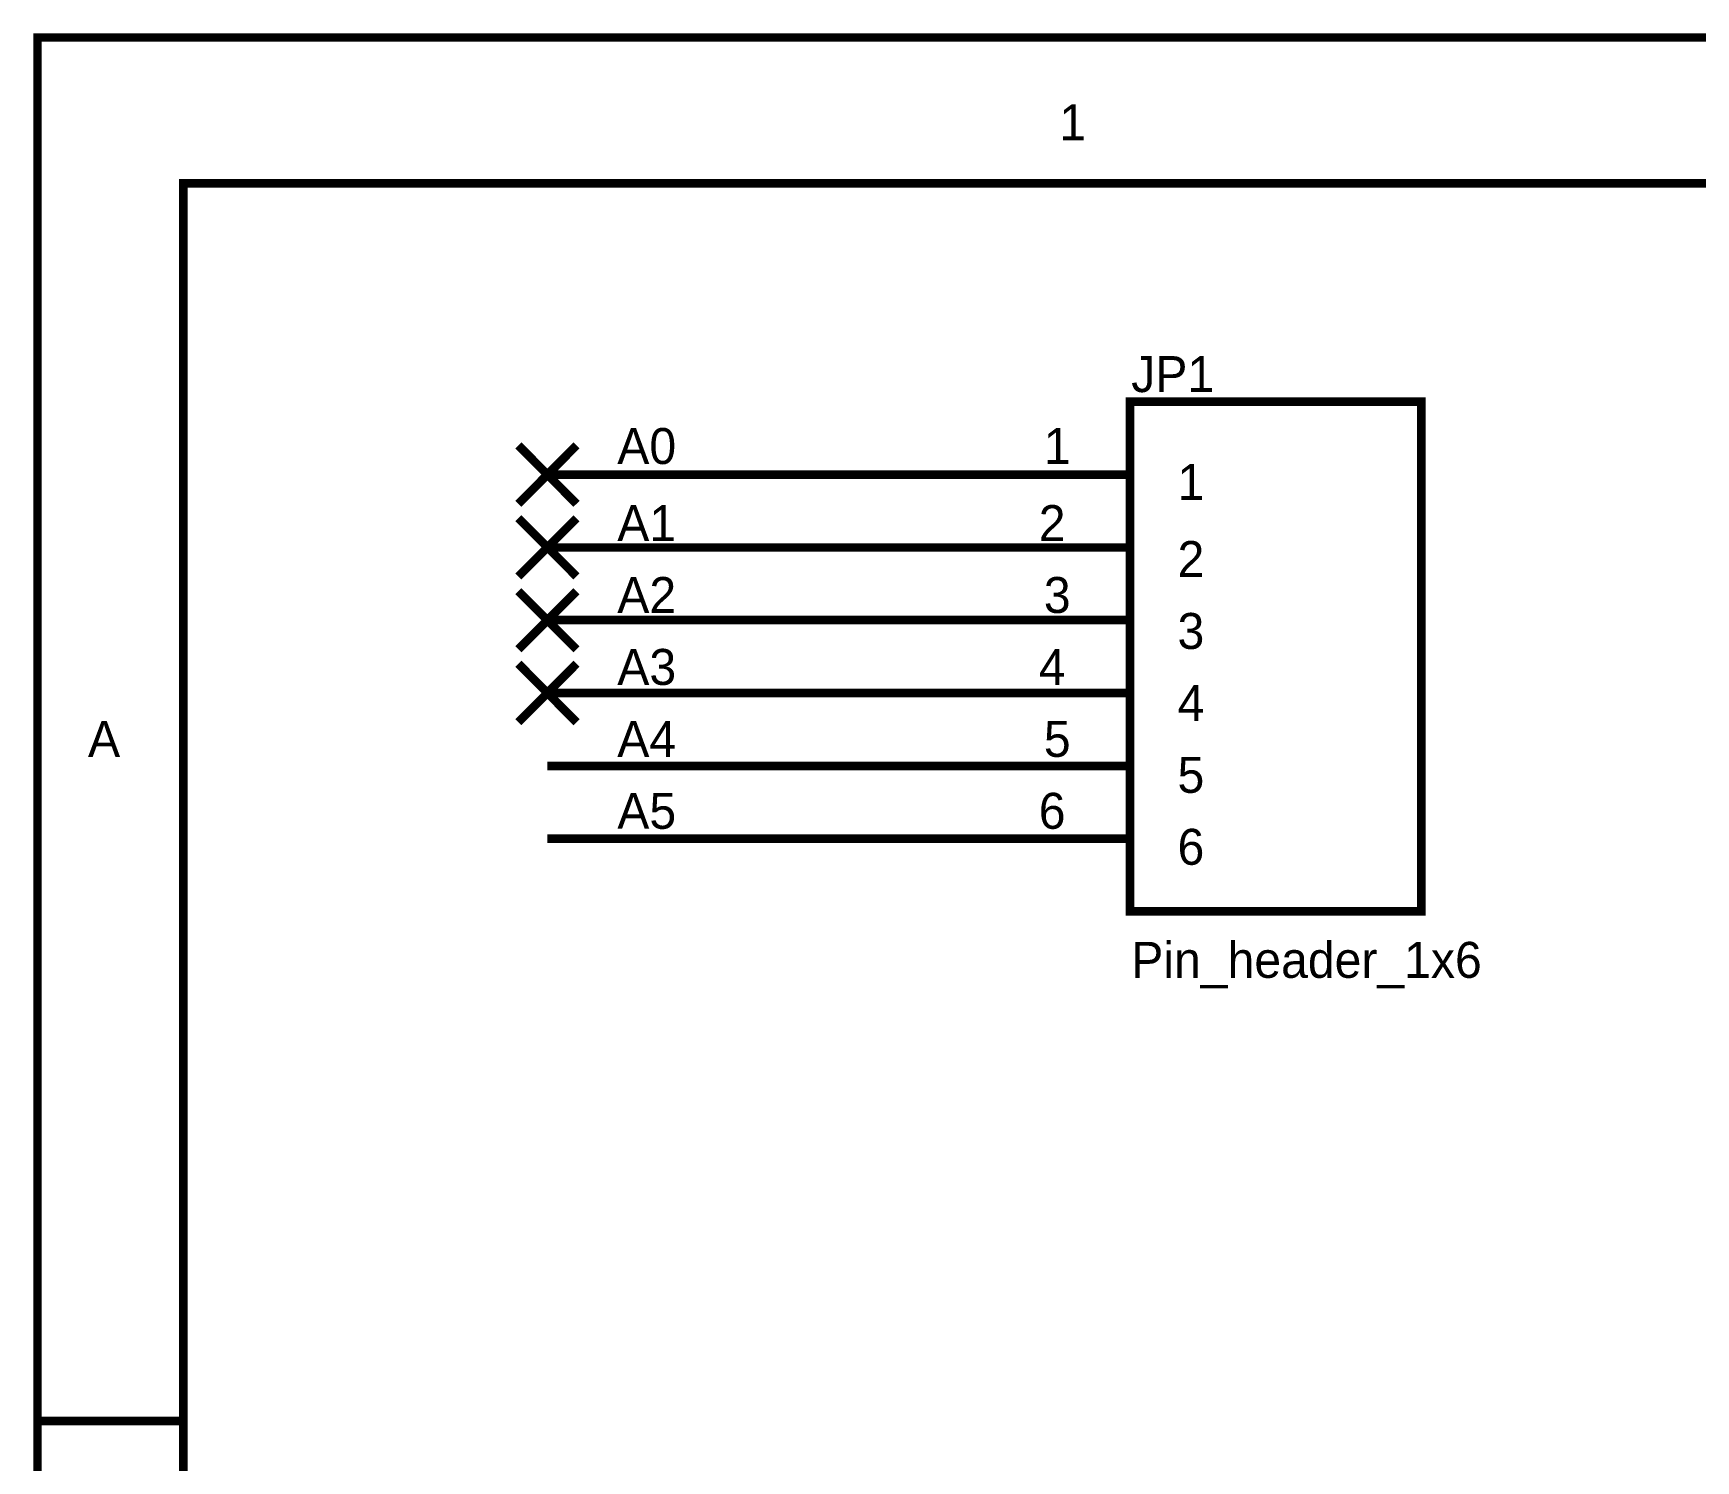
# Model space of a CAD drawing. Header units: inches. Extents: x 0 to 11.5, y 0 to 7.6.
# Drawn here: x -0.005 to 2.278, y 5.645 to 7.606 of the extents above; entities that cross this region are included whole.
import ezdxf

# ---------------------------------------------------------------- set-up
doc = ezdxf.new("R2010")
doc.units = ezdxf.units.IN
doc.header["$MEASUREMENT"] = 0
doc.layers.add('Sheet', color=255, linetype='Continuous')

msp = doc.modelspace()

# ---------------------------------------------------------------- linework, layer by layer
at = {"layer": 'Sheet'}
for points in [[(0.0013, 7.6, 0.0118, 0.0118, 0), (11.4991, 7.6, 0.0118, 0.0118, 0), (11.4991, 0, 0.0118, 0.0118, 0), (0.0013, 0, 0.0118, 0.0118, 0), (0.0013, 7.6, 0.0118, 0.0118, 0)], [(0.0013, 7.6, 0.0039, 0.0039, 0), (0.0013, 0, 0.0039, 0.0039, 0), (11.4991, 0, 0.0039, 0.0039, 0), (11.4991, 7.6, 0.0039, 0.0039, 0), (0.0013, 7.6, 0.0039, 0.0039, 0), (0.0013, 7.6, 0.0039, 0.0039, 0)], [(0.2015, 7.3998, 0.0118, 0.0118, 0), (11.2989, 7.3998, 0.0118, 0.0118, 0), (11.2989, 0.1998, 0.0118, 0.0118, 0), (0.2015, 0.1998, 0.0118, 0.0118, 0), (0.2015, 7.3998, 0.0118, 0.0118, 0)], [(0.2015, 7.3998, 0.0039, 0.0039, 0), (0.2015, 0.1998, 0.0039, 0.0039, 0), (11.2989, 0.1998, 0.0039, 0.0039, 0), (11.2989, 7.3998, 0.0039, 0.0039, 0), (0.2015, 7.3998, 0.0039, 0.0039, 0), (0.2015, 7.3998, 0.0039, 0.0039, 0)], [(1.501, 7.0999, 0.0118, 0.0118, 0), (1.9009, 7.0999, 0.0118, 0.0118, 0), (1.9009, 6.3999, 0.0118, 0.0118, 0), (1.501, 6.3999, 0.0118, 0.0118, 0), (1.501, 7.0999, 0.0118, 0.0118, 0)], [(1.501, 7.0999, 0.0039, 0.0039, 0), (1.501, 6.3999, 0.0039, 0.0039, 0), (1.9009, 6.3999, 0.0039, 0.0039, 0), (1.9009, 7.0999, 0.0039, 0.0039, 0), (1.501, 7.0999, 0.0039, 0.0039, 0), (1.501, 7.0999, 0.0039, 0.0039, 0)]]:
    msp.add_lwpolyline(points, format="xyseb", close=True, dxfattribs=at)
for points in [[(0.0013, 7.6, 0.0118, 0.0118, 0), (0.2015, 7.6, 0.0118, 0.0118, 0)], [(0.6614, 6.9596, 0.0118, 0.0118, 0), (0.7412, 7.0399, 0.0118, 0.0118, 0)], [(0.6614, 7.0399, 0.0118, 0.0118, 0), (0.7412, 6.9596, 0.0118, 0.0118, 0)], [(0.7011, 6.9997, 0.0118, 0.0118, 0), (1.2012, 6.9997, 0.0118, 0.0118, 0)], [(1.501, 6.9997, 0.0118, 0.0118, 0), (1.2012, 6.9997, 0.0118, 0.0118, 0)], [(0.6614, 6.8599, 0.0118, 0.0118, 0), (0.7412, 6.9398, 0.0118, 0.0118, 0)], [(0.6614, 6.9398, 0.0118, 0.0118, 0), (0.7412, 6.8599, 0.0118, 0.0118, 0)], [(0.7011, 6.8996, 0.0118, 0.0118, 0), (1.2012, 6.8996, 0.0118, 0.0118, 0)], [(1.501, 6.8996, 0.0118, 0.0118, 0), (1.2012, 6.8996, 0.0118, 0.0118, 0)], [(0.6614, 6.7598, 0.0118, 0.0118, 0), (0.7412, 6.8396, 0.0118, 0.0118, 0)], [(0.6614, 6.8396, 0.0118, 0.0118, 0), (0.7412, 6.7598, 0.0118, 0.0118, 0)], [(0.7011, 6.8, 0.0118, 0.0118, 0), (1.2012, 6.8, 0.0118, 0.0118, 0)], [(1.501, 6.8, 0.0118, 0.0118, 0), (1.2012, 6.8, 0.0118, 0.0118, 0)], [(0.6614, 6.6597, 0.0118, 0.0118, 0), (0.7412, 6.74, 0.0118, 0.0118, 0)], [(0.6614, 6.74, 0.0118, 0.0118, 0), (0.7412, 6.6597, 0.0118, 0.0118, 0)], [(0.7011, 6.6998, 0.0118, 0.0118, 0), (1.2012, 6.6998, 0.0118, 0.0118, 0)], [(1.501, 6.6998, 0.0118, 0.0118, 0), (1.2012, 6.6998, 0.0118, 0.0118, 0)], [(0.7011, 6.5997, 0.0118, 0.0118, 0), (1.2012, 6.5997, 0.0118, 0.0118, 0)], [(1.501, 6.5997, 0.0118, 0.0118, 0), (1.2012, 6.5997, 0.0118, 0.0118, 0)], [(0.7011, 6.4996, 0.0118, 0.0118, 0), (1.2012, 6.4996, 0.0118, 0.0118, 0)], [(1.501, 6.4996, 0.0118, 0.0118, 0), (1.2012, 6.4996, 0.0118, 0.0118, 0)], [(0.0013, 5.7, 0.0118, 0.0118, 0), (0.2015, 5.7, 0.0118, 0.0118, 0)]]:
    msp.add_lwpolyline(points, format="xyseb", dxfattribs=at)

# ---------------------------------------------------------------- texts
for s, height, p in [('1', 0.0494, (1.404, 7.4589)), ('JP1', 0.0494, (1.5028, 7.1131)), ('A0', 0.0494, (0.7972, 7.0143)), ('1', 0.0494, (1.3828, 7.0143)), ('1', 0.0494, (1.5663, 6.9649)), ('A1', 0.0494, (0.7972, 6.9084)), ('2', 0.0494, (1.3758, 6.9084)), ('2', 0.0494, (1.5663, 6.8591)), ('A2', 0.0494, (0.7972, 6.8097)), ('3', 0.0494, (1.3828, 6.8097)), ('3', 0.0494, (1.5663, 6.7603)), ('A3', 0.0494, (0.7972, 6.7109)), ('4', 0.0494, (1.3758, 6.7109)), ('4', 0.0494, (1.5663, 6.6615)), ('A', 0.0494, (0.0706, 6.6121)), ('A4', 0.0494, (0.7972, 6.6121)), ('5', 0.0494, (1.3828, 6.6121)), ('5', 0.0494, (1.5663, 6.5627)), ('A5', 0.0494, (0.7972, 6.5133)), ('6', 0.0494, (1.3758, 6.5133)), ('6', 0.0494, (1.5663, 6.4639)), ('Pin_header_1x6', 0.049396, (1.5028, 6.3086))]:
    msp.add_text(s, height=height, dxfattribs=at).set_placement(p)

doc.saveas('drawing.dxf')
